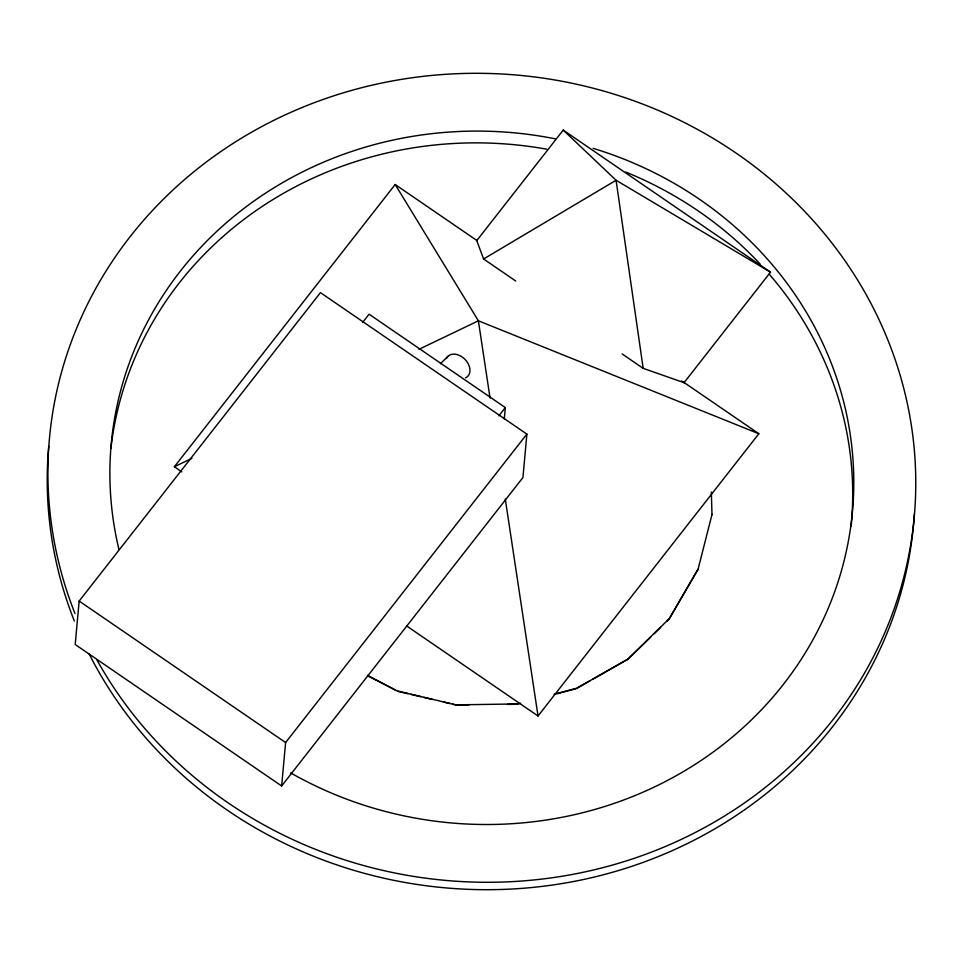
<?xml version="1.0" encoding="UTF-8"?>
<svg xmlns="http://www.w3.org/2000/svg" width="963" height="963" viewBox="0 0 963 963"><rect width="100%" height="100%" fill="white"/><g stroke="black" fill="none" stroke-linecap="round" stroke-linejoin="round"><path stroke-width="1.44" d="M79.159 601.068L75.21 644.5L281.641 785.977L522.933 477.54L526.881 434.108L320.45 292.632L79.159 601.068L285.602 742.545L281.641 785.977M367.336 675.268L398.02 691.41L408.107 693.757M468.909 705L457.064 705.181L398.056 691.073M504.287 419.037L505.322 407.578L369.082 314.203L362.594 322.485M520.67 703.159L517.733 704.266L507.369 704.422M667.046 621.135L669.177 619.053L698.019 569.277L669.213 618.715L627.551 659.354L575.862 688.762L556.975 693.793M592.654 679.312L627.551 659.354M711.994 514.748L711.332 492.093M697.982 569.615L712.018 514.411M181.814 471.858L174.363 466.754L395.179 184.511L477.094 240.654M622.146 353.939L643.176 368.348L684.043 382.684L770.508 272.168L563.223 130.101L476.757 240.618L483.595 258.987L515.759 281.027M498.846 415.86L505.322 407.578M285.602 742.545L526.881 434.108M406.47 625.83L538.028 715.99L758.844 433.735L683.128 381.854M440.44 363.677L447.903 356.37M627.527 659.691L651.024 636.772M654.226 633.642L660.63 627.395M483.595 258.987L616.079 180.262L770.508 272.168M577.162 688.027L590.078 680.769M174.363 466.754L191.938 458.328M418.929 349.34L478.382 320.799L758.844 433.735M554.098 694.239L575.898 688.425M457.1 704.844L517.757 703.929M410.984 694.431L421.06 696.779M423.949 697.453L432.58 699.463M444.112 702.159L449.865 703.496M452.742 704.17L457.064 705.181M368.648 676.291L395.348 690.038M681.575 380.987L684.043 382.684M563.223 130.101L616.079 180.262L643.176 368.348M395.179 184.511L478.382 320.799L490.047 398.056M505.298 499.087L538.028 715.99M74.994 613.575A434.181 404.243 5.2 0 1 536.752 77.245A434.181 404.243 5.2 0 1 837.75 713.463A434.181 404.243 5.2 0 1 96.866 659.811M593.052 148.314A372.151 346.487 5.2 0 1 821.186 623.807A372.151 346.487 5.2 0 1 290.633 772.868M118.822 548.958A372.151 346.487 5.2 0 1 555.17 138.804M914.369 513.857A434.181 404.243 5.2 0 1 564.33 883.167A434.181 404.243 5.2 0 1 89.246 654.118M74.32 620.979A434.181 404.243 5.2 0 1 48.74 446.242M110.914 448.361A372.151 346.487 5.2 0 1 546.719 149.181M625.721 172.052A372.151 346.487 5.2 0 1 760.264 264.199M769.184 274.13A372.151 346.487 5.2 0 1 851.087 526.388M446.411 358.549A14.06 10.015 45.6 0 1 464.876 359.259A14.06 10.015 45.6 0 1 465.55 377.845"/></g></svg>
